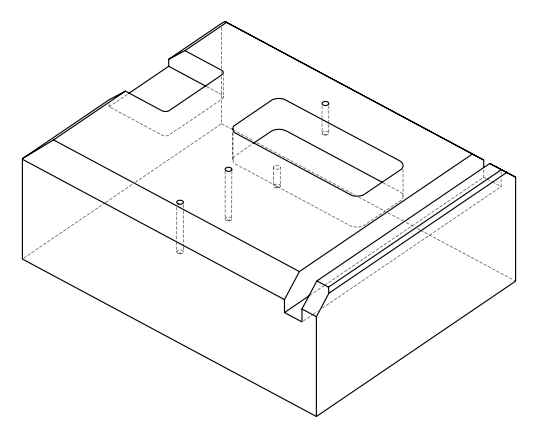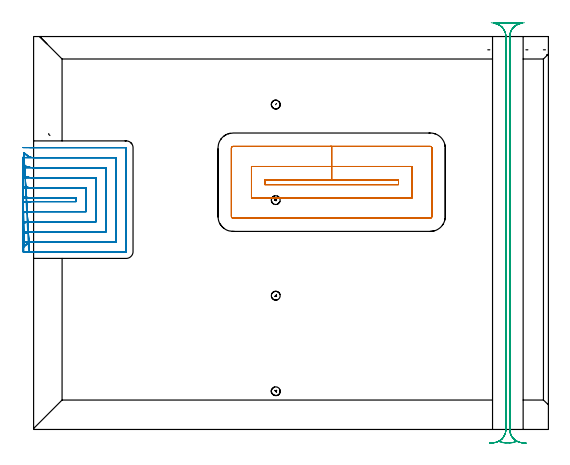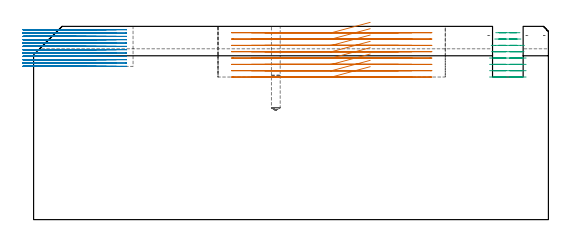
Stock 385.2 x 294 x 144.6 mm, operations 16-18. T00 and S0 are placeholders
(PLAN: 18 operations, 5 tool changes, 118 min)
(1 SPOT_DRILL | STEP1POCKET | NXT0321_9005460120000 | 0.04 min | 4148 mm3)
(2 SPOT_DRILL_1 | STEP1POCKET_1 | NXT0321_9005460120000 | 0.03 min | 0 mm3)
(3 SPOT_DRILL_2 | STEP1POCKET_2 | NXT0321_9005460120000 | 0.03 min | 0 mm3)
(4 SPOT_DRILL_3 | STEP1POCKET_3 | NXT0321_9005460120000 | 0.03 min | 1 mm3)
(5 DRILL_BLIND_HOLE_INTO_CENTER | STEP1POCKET | UGT0301_461 | 0.12 min | 819 mm3)
(6 DRILL_BLIND_HOLE_INTO_CENTER_1 | STEP1POCKET_1 | UGT0301_461 | 0.16 min | 1260 mm3)
(7 DRILL_BLIND_HOLE_INTO_CENTER_2 | STEP1POCKET_2 | UGT0301_461 | 0.26 min | 2086 mm3)
(8 DRILL_BLIND_HOLE_INTO_CENTER_3 | STEP1POCKET_3 | UGT0301_461 | 0.26 min | 2087 mm3)
(9 AREA_MILL | FG_CHAMFER_SURFACE | UGT0205_001 | 7.8 min | 30698 mm3)
(10 AREA_MILL_1 | FG_CHAMFER_SURFACE_1 | UGT0205_001 | 21.72 min | 81835 mm3)
(11 AREA_MILL_2 | FG_CHAMFER_SURFACE_2 | UGT0205_001 | 16.23 min | 49362 mm3)
(12 AREA_MILL_3 | FG_CHAMFER_SURFACE_3 | UGT0205_001 | 4.9 min | 17475 mm3)
(13 AREA_MILL_4 | FG_CHAMFER_SURFACE_4 | UGT0205_001 | 4.3 min | 1839 mm3)
(14 AREA_MILL_5 | FG_CHAMFER_SURFACE_5 | UGT0205_001 | 1.49 min | 6495 mm3)
(15 AREA_MILL_6 | FG_CHAMFER_SURFACE_6 | UGT0205_001 | 1.2 min | 3695 mm3)
(16 MILL_RECTANGULAR_POCKET | POCKET_RECTANGULAR_STRAIGHT | UGT0201_094 | Follow Part, ap 5, ae 75% | 15.8 min | 465994 mm3)
(17 MILL_SLOT | SLOT_PARTIAL_RECTANGULAR | NXT0201_013 | Follow Part, ap 2.5, ae 75% | 32.83 min | 191691 mm3)
(18 MILL_RECTANGULAR_SLOT | SLOT_RECTANGULAR | UGT0201_094 | Follow Part, ap 5, ae 75% | 10.81 min | 249043 mm3)
(TOOL NXT0321_9005460120000 | NC Spot Drill, 142deg, 12mm, Carbide, Uncoated | D12 PA142 FL30 Z2)
(TOOL UGT0301_461 | Carbide Drill 6.6 mm | D6.6 PA118 FL63 Z2)
(TOOL UGT0205_001 | Chamfer Mill 20 x 3 x 45 deg. | D20 FL50 Z2)
(TOOL UGT0201_094 | End mill 20 mm | D20 FL38 Z4)
(TOOL NXT0201_013 | ENDMILL 10mm | D10 FL30 Z4)
(OP 16 MILL_RECTANGULAR_POCKET)
G17 G21 G94 G90
T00 M6
G54
G17 G0 G90 X251.877 Y186.8 S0 M3
G43 Z154.6 H0
Z147.6
G94 G1 X223. Z139.862 F250.
X173. F500.
Y183.2
X273.
Y186.8
X223.
Y196.8
X163.
Y173.2
X283.
Y196.8
X223.
Y211.8
X149.2
G3 X148. Y210.6 R1.2
G1 Y159.4
G3 X149.2 Y158.2 R1.2
G1 X296.8
G3 X298. Y159.4 R1.2
G1 Y210.6
G3 X296.8 Y211.8 R1.2
G1 X223.
X222.
G0 X251.877 Y186.8 Z142.862
G1 X223. Z135.125 F250.
X173. F500.
Y183.2
X273.
Y186.8
X223.
Y196.8
X163.
Y173.2
X283.
Y196.8
X223.
Y211.8
X149.2
G3 X148. Y210.6 R1.2
G1 Y159.4
G3 X149.2 Y158.2 R1.2
G1 X296.8
G3 X298. Y159.4 R1.2
G1 Y210.6
G3 X296.8 Y211.8 R1.2
G1 X223.
X222.
G0 X251.877 Y186.8 Z138.125
G1 X223. Z130.387 F250.
X173. F500.
Y183.2
X273.
Y186.8
X223.
Y196.8
X163.
Y173.2
X283.
Y196.8
X223.
Y211.8
X149.2
G3 X148. Y210.6 R1.2
G1 Y159.4
G3 X149.2 Y158.2 R1.2
G1 X296.8
G3 X298. Y159.4 R1.2
G1 Y210.6
G3 X296.8 Y211.8 R1.2
G1 X223.
X222.
G0 X251.877 Y186.8 Z133.387
G1 X223. Z125.65 F250.
X173. F500.
Y183.2
X273.
Y186.8
X223.
Y196.8
X163.
Y173.2
X283.
Y196.8
X223.
Y211.8
X149.2
G3 X148. Y210.6 R1.2
G1 Y159.4
G3 X149.2 Y158.2 R1.2
G1 X296.8
G3 X298. Y159.4 R1.2
G1 Y210.6
G3 X296.8 Y211.8 R1.2
G1 X223.
X222.
G0 X251.877 Y186.8 Z128.65
G1 X223. Z120.912 F250.
X173. F500.
Y183.2
X273.
Y186.8
X223.
Y196.8
X163.
Y173.2
X283.
Y196.8
X223.
Y211.8
X149.2
G3 X148. Y210.6 R1.2
G1 Y159.4
G3 X149.2 Y158.2 R1.2
G1 X296.8
G3 X298. Y159.4 R1.2
G1 Y210.6
G3 X296.8 Y211.8 R1.2
G1 X223.
X222.
G0 X251.877 Y186.8 Z123.912
G1 X223. Z116.175 F250.
X173. F500.
Y183.2
X273.
Y186.8
X223.
Y196.8
X163.
Y173.2
X283.
Y196.8
X223.
Y211.8
X149.2
G3 X148. Y210.6 R1.2
G1 Y159.4
G3 X149.2 Y158.2 R1.2
G1 X296.8
G3 X298. Y159.4 R1.2
G1 Y210.6
G3 X296.8 Y211.8 R1.2
G1 X223.
X222.
G0 X251.877 Y186.8 Z119.175
G1 X223. Z111.437 F250.
X173. F500.
Y183.2
X273.
Y186.8
X223.
Y196.8
X163.
Y173.2
X283.
Y196.8
X223.
Y211.8
X149.2
G3 X148. Y210.6 R1.2
G1 Y159.4
G3 X149.2 Y158.2 R1.2
G1 X296.8
G3 X298. Y159.4 R1.2
G1 Y210.6
G3 X296.8 Y211.8 R1.2
G1 X223.
X222.
G0 X251.877 Y186.8 Z114.437
G1 X223. Z106.7 F250.
X173. F500.
Y183.2
X273.
Y186.8
X223.
Y196.8
X163.
Y173.2
X283.
Y196.8
X223.
Y211.8
X149.2
G3 X148. Y210.6 R1.2
G1 Y159.4
G3 X149.2 Y158.2 R1.2
G1 X296.8
G3 X298. Y159.4 R1.2
G1 Y210.6
G3 X296.8 Y211.8 R1.2
G1 X223.
X222.
G0 Z154.6
M5
M2
(OP 17 MILL_SLOT)
G17 G21 G94 G90
T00 M6
G54
G17 G0 G90 X-7.973 Y169.77 S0 M3
G43 Z154.6 H0
Z142.108
G94 G1 X-5. Y170.168 F250.
G2 X-0.021 Y170.5 R37.5 F500.
G1 X31.9
Y173.4
X-0.02
G2 X-5. Y173.732 R37.5
G1 X-7.973 Y174.131 F250.
X-7.958 Y162.086
X-5. Y162.584
G2 X-0.021 Y163. R30. F500.
G1 X39.4
Y180.9
X-0.02
G2 X-5. Y181.316 R30.
G1 X-7.958 Y181.814 F250.
X-7.926 Y154.278
X-5. Y154.942
G2 X-0.021 Y155.5 R22.5 F500.
G1 X46.9
Y188.4
X-0.02
G2 X-5. Y188.958 R22.5
G1 X-7.926 Y189.622 F250.
X-7.83 Y146.154
X-5. Y147.15
G2 X-0.021 Y148. R15. F500.
G1 X54.4
Y195.9
X-0.02
G2 X-5. Y196.751 R15.
G1 X-7.83 Y197.747 F250.
X-7.244 Y136.618
X-5. Y138.609
G2 X-0.021 Y140.5 R7.5 F500.
G1 X61.9
Y203.4
X-0.02
G2 X-5. Y205.292 R7.5
G1 X-7.243 Y207.284 F250.
X-3.021 Y133. F500.
X-0.021 F250.
X69.3 F500.
X69.355 Y133.005
X69.395 Y133.045
X69.4 Y133.1
Y210.8
X69.395 Y210.855
X69.355 Y210.895
X69.3 Y210.9
X-0.02
X-3.02 F250.
G0 Z154.6
X-7.973 Y169.77
Z139.617
G1 X-5. Y170.168
G2 X-0.021 Y170.5 R37.5 F500.
G1 X31.9
Y173.4
X-0.02
G2 X-5. Y173.732 R37.5
G1 X-7.973 Y174.131 F250.
X-7.958 Y162.086
X-5. Y162.584
G2 X-0.021 Y163. R30. F500.
G1 X39.4
Y180.9
X-0.02
G2 X-5. Y181.316 R30.
G1 X-7.958 Y181.814 F250.
X-7.926 Y154.278
X-5. Y154.942
G2 X-0.021 Y155.5 R22.5 F500.
G1 X46.9
Y188.4
X-0.02
G2 X-5. Y188.958 R22.5
G1 X-7.926 Y189.622 F250.
X-7.83 Y146.154
X-5. Y147.15
G2 X-0.021 Y148. R15. F500.
G1 X54.4
Y195.9
X-0.02
G2 X-5. Y196.751 R15.
G1 X-7.83 Y197.747 F250.
X-7.244 Y136.617
X-5. Y138.609
G2 X-0.021 Y140.5 R7.5 F500.
G1 X61.9
Y203.4
X-0.02
G2 X-5. Y205.292 R7.5
G1 X-7.243 Y207.284 F250.
X-3.021 Y133. F500.
X-0.021 F250.
X69.3 F500.
X69.355 Y133.005
X69.395 Y133.045
X69.4 Y133.1
Y210.8
X69.395 Y210.855
X69.355 Y210.895
X69.3 Y210.9
X-0.02
X-3.02 F250.
G0 Z154.6
X-7.973 Y169.77
Z137.125
G1 X-5. Y170.168
G2 X-0.021 Y170.5 R37.5 F500.
G1 X31.9
Y173.4
X-0.02
G2 X-5. Y173.732 R37.5
G1 X-7.973 Y174.131 F250.
X-7.958 Y162.086
X-5. Y162.584
G2 X-0.021 Y163. R30. F500.
G1 X39.4
Y180.9
X-0.02
G2 X-5. Y181.316 R30.
G1 X-7.958 Y181.814 F250.
X-7.926 Y154.278
X-5. Y154.942
G2 X-0.021 Y155.5 R22.5 F500.
G1 X46.9
Y188.4
X-0.02
G2 X-5. Y188.958 R22.5
G1 X-7.926 Y189.622 F250.
X-7.83 Y146.154
X-5. Y147.15
G2 X-0.021 Y148. R15. F500.
G1 X54.4
Y195.9
X-0.02
G2 X-5. Y196.751 R15.
G1 X-7.83 Y197.747 F250.
X-7.244 Y136.617
X-5. Y138.609
G2 X-0.021 Y140.5 R7.5 F500.
G1 X61.9
Y203.4
X-0.02
G2 X-5. Y205.292 R7.5
G1 X-7.243 Y207.284 F250.
X-3.021 Y133. F500.
X-0.021 F250.
X69.3 F500.
X69.355 Y133.005
X69.395 Y133.045
X69.4 Y133.1
Y210.8
X69.395 Y210.855
X69.355 Y210.895
X69.3 Y210.9
X-0.02
X-3.02 F250.
G0 Z154.6
X-7.973 Y169.77
Z134.633
G1 X-5. Y170.168
G2 X-0.021 Y170.5 R37.5 F500.
G1 X31.9
Y173.4
X-0.02
G2 X-5. Y173.732 R37.5
G1 X-7.973 Y174.131 F250.
X-7.958 Y162.086
X-5. Y162.584
G2 X-0.021 Y163. R30. F500.
G1 X39.4
Y180.9
X-0.02
G2 X-5. Y181.316 R30.
G1 X-7.958 Y181.814 F250.
X-7.926 Y154.278
X-5. Y154.942
G2 X-0.021 Y155.5 R22.5 F500.
G1 X46.9
Y188.4
X-0.02
G2 X-5. Y188.958 R22.5
G1 X-7.926 Y189.622 F250.
X-7.83 Y146.154
X-5. Y147.15
G2 X-0.021 Y148. R15. F500.
G1 X54.4
Y195.9
X-0.02
G2 X-5. Y196.751 R15.
G1 X-7.83 Y197.747 F250.
X-7.244 Y136.618
X-5. Y138.609
G2 X-0.021 Y140.5 R7.5 F500.
G1 X61.9
Y203.4
X-0.02
G2 X-5. Y205.292 R7.5
G1 X-7.243 Y207.284 F250.
X-3.021 Y133. F500.
X-0.021 F250.
X69.3 F500.
X69.355 Y133.005
X69.395 Y133.045
X69.4 Y133.1
Y210.8
X69.395 Y210.855
X69.355 Y210.895
X69.3 Y210.9
X-0.02
X-3.02 F250.
G0 Z154.6
X-7.981 Y169.917
Z132.142
G1 X-5. Y170.258
G2 X-0.744 Y170.5 R37.5 F500.
G1 X31.9
Y173.4
X-0.779
G2 X-5. Y173.638 R37.5
G1 X-7.981 Y173.976 F250.
X-7.97 Y162.271
X-5. Y162.697
G2 X-0.744 Y163. R30. F500.
G1 X39.4
Y180.9
X-0.779
G2 X-5. Y181.198 R30.
G1 X-7.97 Y181.621 F250.
X-7.946 Y154.526
X-5. Y155.094
G2 X-0.744 Y155.5 R22.5 F500.
G1 X46.9
Y188.4
X-0.779
G2 X-5. Y188.799 R22.5
G1 X-7.947 Y189.362 F250.
X-7.877 Y146.532
X-5. Y147.383
G2 X-0.744 Y148. R15. F500.
G1 X54.4
Y195.9
X-0.779
G2 X-5. Y196.506 R15.
G1 X-7.879 Y197.35 F250.
X-7.47 Y137.473
X-5. Y139.175
G2 X-0.744 Y140.5 R7.5 F500.
G1 X61.9
Y203.4
X-0.779
G2 X-5. Y204.701 R7.5
G1 X-7.48 Y206.389 F250.
X-3.744 Y133. F500.
X-0.744 F250.
X69.3 F500.
X69.355 Y133.005
X69.395 Y133.045
X69.4 Y133.1
Y210.8
X69.395 Y210.855
X69.355 Y210.895
X69.3 Y210.9
X-0.779
X-3.779 F250.
G0 Z154.6
X-7.999 Y170.427
Z129.65
G1 X-5. Y170.491
G2 X-4.197 Y170.5 R37.5 F500.
G1 X31.9
Y173.4
X-4.196
G2 X-5. Y173.409 R37.5
G1 X-7.999 Y173.473 F250.
Y162.909
X-5. Y162.989
G2 X-4.197 Y163. R30. F500.
G1 X39.4
Y180.9
X-4.196
G2 X-5. Y180.911 R30.
G1 X-7.999 Y180.991 F250.
X-7.998 Y155.379
X-5. Y155.486
G2 X-4.197 Y155.5 R22.5 F500.
G1 X46.9
Y188.4
X-4.196
G2 X-5. Y188.414 R22.5
G1 X-7.998 Y188.522 F250.
X-7.996 Y147.818
X-5. Y147.978
G2 X-4.197 Y148. R15. F500.
G1 X54.4
Y195.9
X-4.196
G2 X-5. Y195.922 R15.
G1 X-7.996 Y196.082 F250.
X-7.983 Y140.136
X-5. Y140.457
G2 X-4.197 Y140.5 R7.5 F500.
G1 X61.9
Y203.4
X-4.196
G2 X-5. Y203.443 R7.5
G1 X-7.983 Y203.765 F250.
X-7.197 Y133.
X-4.197
X69.3 F500.
X69.355 Y133.005
X69.395 Y133.045
X69.4 Y133.1
Y210.8
X69.395 Y210.855
X69.355 Y210.895
X69.3 Y210.9
X-4.196
X-7.196 F250.
G0 X-8. Y170.5 Z127.158
G1 X-5.
X31.9 F500.
Y173.4
X-5.
X-8. F250.
Y163.
X-5.
X39.4 F500.
Y180.9
X-5.
X-8. F250.
Y155.5
X-5.
X46.9 F500.
Y188.4
X-5.
X-8. F250.
Y148.
X-5.
X54.4 F500.
Y195.9
X-5.
X-8. Y195.901 F250.
Y140.499
X-5. Y140.5
X61.9 F500.
Y203.4
X-5.
X-8. Y203.401 F250.
X-7.998 Y133.
X-4.998
X69.3 F500.
X69.355 Y133.005
X69.395 Y133.045
X69.4 Y133.1
Y210.8
X69.395 Y210.855
X69.355 Y210.895
X69.3 Y210.9
X-4.997
X-7.997 F250.
G0 X-8. Y170.5 Z124.667
G1 X-5.
X31.9 F500.
Y173.4
X-5.
X-8. F250.
Y163.
X-5.
X39.4 F500.
Y180.9
X-5.
X-8. F250.
Y155.5
X-5.
X46.9 F500.
Y188.4
X-5.
X-8. F250.
Y148.
X-5.
X54.4 F500.
Y195.9
X-5.
X-8. F250.
Y140.5
X-5.
X61.9 F500.
Y203.4
X-5.
X-8. F250.
Y133.
X-5.
X69.3 F500.
X69.355 Y133.005
X69.395 Y133.045
X69.4 Y133.1
Y210.8
X69.395 Y210.855
X69.355 Y210.895
X69.3 Y210.9
X-5.
X-8. F250.
G0 Y170.5 Z122.175
G1 X-5.
X31.9 F500.
Y173.4
X-5.
X-8. F250.
Y163.
X-5.
X39.4 F500.
Y180.9
X-5.
X-8. F250.
Y155.5
X-5.
X46.9 F500.
Y188.4
X-5.
X-8. F250.
Y148.
X-5.
X54.4 F500.
Y195.9
X-5.
X-8. F250.
Y140.5
X-5.
X61.9 F500.
Y203.4
X-5.
X-8. F250.
Y133.
X-5.
X69.3 F500.
X69.355 Y133.005
X69.395 Y133.045
X69.4 Y133.1
Y210.8
X69.395 Y210.855
X69.355 Y210.895
X69.3 Y210.9
X-5.
X-8. F250.
G0 Y170.5 Z119.683
G1 X-5.
X31.9 F500.
Y173.4
X-5.
X-8. F250.
Y163.
X-5.
X39.4 F500.
Y180.9
X-5.
X-8. F250.
Y155.5
X-5.
X46.9 F500.
Y188.4
X-5.
X-8. F250.
Y148.
X-5.
X54.4 F500.
Y195.9
X-5.
X-8. F250.
Y140.5
X-5.
X61.9 F500.
Y203.4
X-5.
X-8. F250.
Y133.
X-5.
X69.3 F500.
X69.355 Y133.005
X69.395 Y133.045
X69.4 Y133.1
Y210.8
X69.395 Y210.855
X69.355 Y210.895
X69.3 Y210.9
X-5.
X-8. F250.
G0 Y170.5 Z117.192
G1 X-5.
X31.9 F500.
Y173.4
X-5.
X-8. F250.
Y163.
X-5.
X39.4 F500.
Y180.9
X-5.
X-8. F250.
Y155.5
X-5.
X46.9 F500.
Y188.4
X-5.
X-8. F250.
Y148.
X-5.
X54.4 F500.
Y195.9
X-5.
X-8. F250.
Y140.5
X-5.
X61.9 F500.
Y203.4
X-5.
X-8. F250.
Y133.
X-5.
X69.3 F500.
X69.355 Y133.005
X69.395 Y133.045
X69.4 Y133.1
Y210.8
X69.395 Y210.855
X69.355 Y210.895
X69.3 Y210.9
X-5.
X-8. F250.
G0 Y170.5 Z114.7
G1 X-5.
X31.9 F500.
Y173.4
X-5.
X-8. F250.
Y163.
X-5.
X39.4 F500.
Y180.9
X-5.
X-8. F250.
Y155.5
X-5.
X46.9 F500.
Y188.4
X-5.
X-8. F250.
Y148.
X-5.
X54.4 F500.
Y195.9
X-5.
X-8. F250.
Y140.5
X-5.
X61.9 F500.
Y203.4
X-5.
X-8. F250.
Y133.
X-5.
X69.3 F500.
X69.355 Y133.005
X69.395 Y133.045
X69.4 Y133.1
Y210.8
X69.395 Y210.855
X69.355 Y210.895
X69.3 Y210.9
X-5.
X-8. F250.
G0 Z154.6
M5
M2
(OP 18 MILL_RECTANGULAR_SLOT)
G17 G21 G94 G90
T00 M6
G54
G17 G0 G90 X345.802 Y304.16 S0 M3
G43 Z154.6 H0
Z139.862
G94 G1 X348.4 Y302.66 F250.
G2 X353.4 Y294. R10. F500.
G1 Y0.
G2 X348.4 Y-8.66 R10.
G3 X353.399 Y-10. R10.
G1 X356.3
G3 X361.3 Y-8.66 R10.
G2 X356.3 Y0. R10.
G1 Y294.
G2 X361.3 Y302.66 R10.
G1 X363.898 Y304.16 F250.
G0 X345.052 Y304.309 Z135.125
G1 X347.753 Y303.003
G2 X353.4 Y294. R10. F500.
G1 Y0.
G2 X348.4 Y-8.66 R10.
G3 X353.399 Y-10. R10.
G1 X356.3
G3 X361.3 Y-8.66 R10.
G2 X356.3 Y0. R10.
G1 Y294.
G2 X361.946 Y303.002 R10.
G1 X364.647 Y304.309 F250.
G0 X342.433 Y304.395 Z130.387
G1 X345.374 Y303.803
G2 X353.4 Y294. R10. F500.
G1 Y0.
G2 X347.978 Y-8.891 R10.
G3 X352.556 Y-10. R10.
G1 X357.148
G3 X361.724 Y-8.891 R10.
G2 X356.3 Y0. R10.
G1 Y294.
G2 X364.325 Y303.803 R10.
G1 X367.266 Y304.396 F250.
G0 Z154.6
X366.991 Y-10.417
Z125.65
G1 X364.067 Y-9.747
G2 X356.3 Y0. R10. F500.
G1 Y294.
G2 X365.526 Y303.97 R10.
G1 Y304.
X344.174
Y303.97
G2 X353.4 Y294. R10.
G1 Y0.
G2 X345.633 Y-9.748 R10.
G1 X342.708 Y-10.417 F250.
G0 X368.517 Y-10.202 Z120.912
G1 X365.526 Y-9.97
G2 X356.3 Y0. R10. F500.
G1 Y294.
G2 X365.526 Y303.97 R10.
G1 Y304.
X344.174
Y303.97
G2 X353.4 Y294. R10.
G1 Y0.
G2 X344.174 Y-9.97 R10.
G1 X341.183 Y-10.202 F250.
G0 X368.517 Z116.175
G1 X365.526 Y-9.97
G2 X356.3 Y0. R10. F500.
G1 Y294.
G2 X365.526 Y303.97 R10.
G1 Y304.
X344.174
Y303.97
G2 X353.4 Y294. R10.
G1 Y0.
G2 X344.174 Y-9.97 R10.
G1 X341.183 Y-10.202 F250.
G0 X368.517 Z111.437
G1 X365.526 Y-9.97
G2 X356.3 Y0. R10. F500.
G1 Y294.
G2 X365.526 Y303.97 R10.
G1 Y304.
X344.174
Y303.97
G2 X353.4 Y294. R10.
G1 Y0.
G2 X344.174 Y-9.97 R10.
G1 X341.183 Y-10.202 F250.
G0 X368.517 Z106.7
G1 X365.526 Y-9.97
G2 X356.3 Y0. R10. F500.
G1 Y294.
G2 X365.526 Y303.97 R10.
G1 Y304.
X344.174
Y303.97
G2 X353.4 Y294. R10.
G1 Y0.
G2 X344.174 Y-9.97 R10.
G1 X341.183 Y-10.202 F250.
G0 Z154.6
M5
M2
